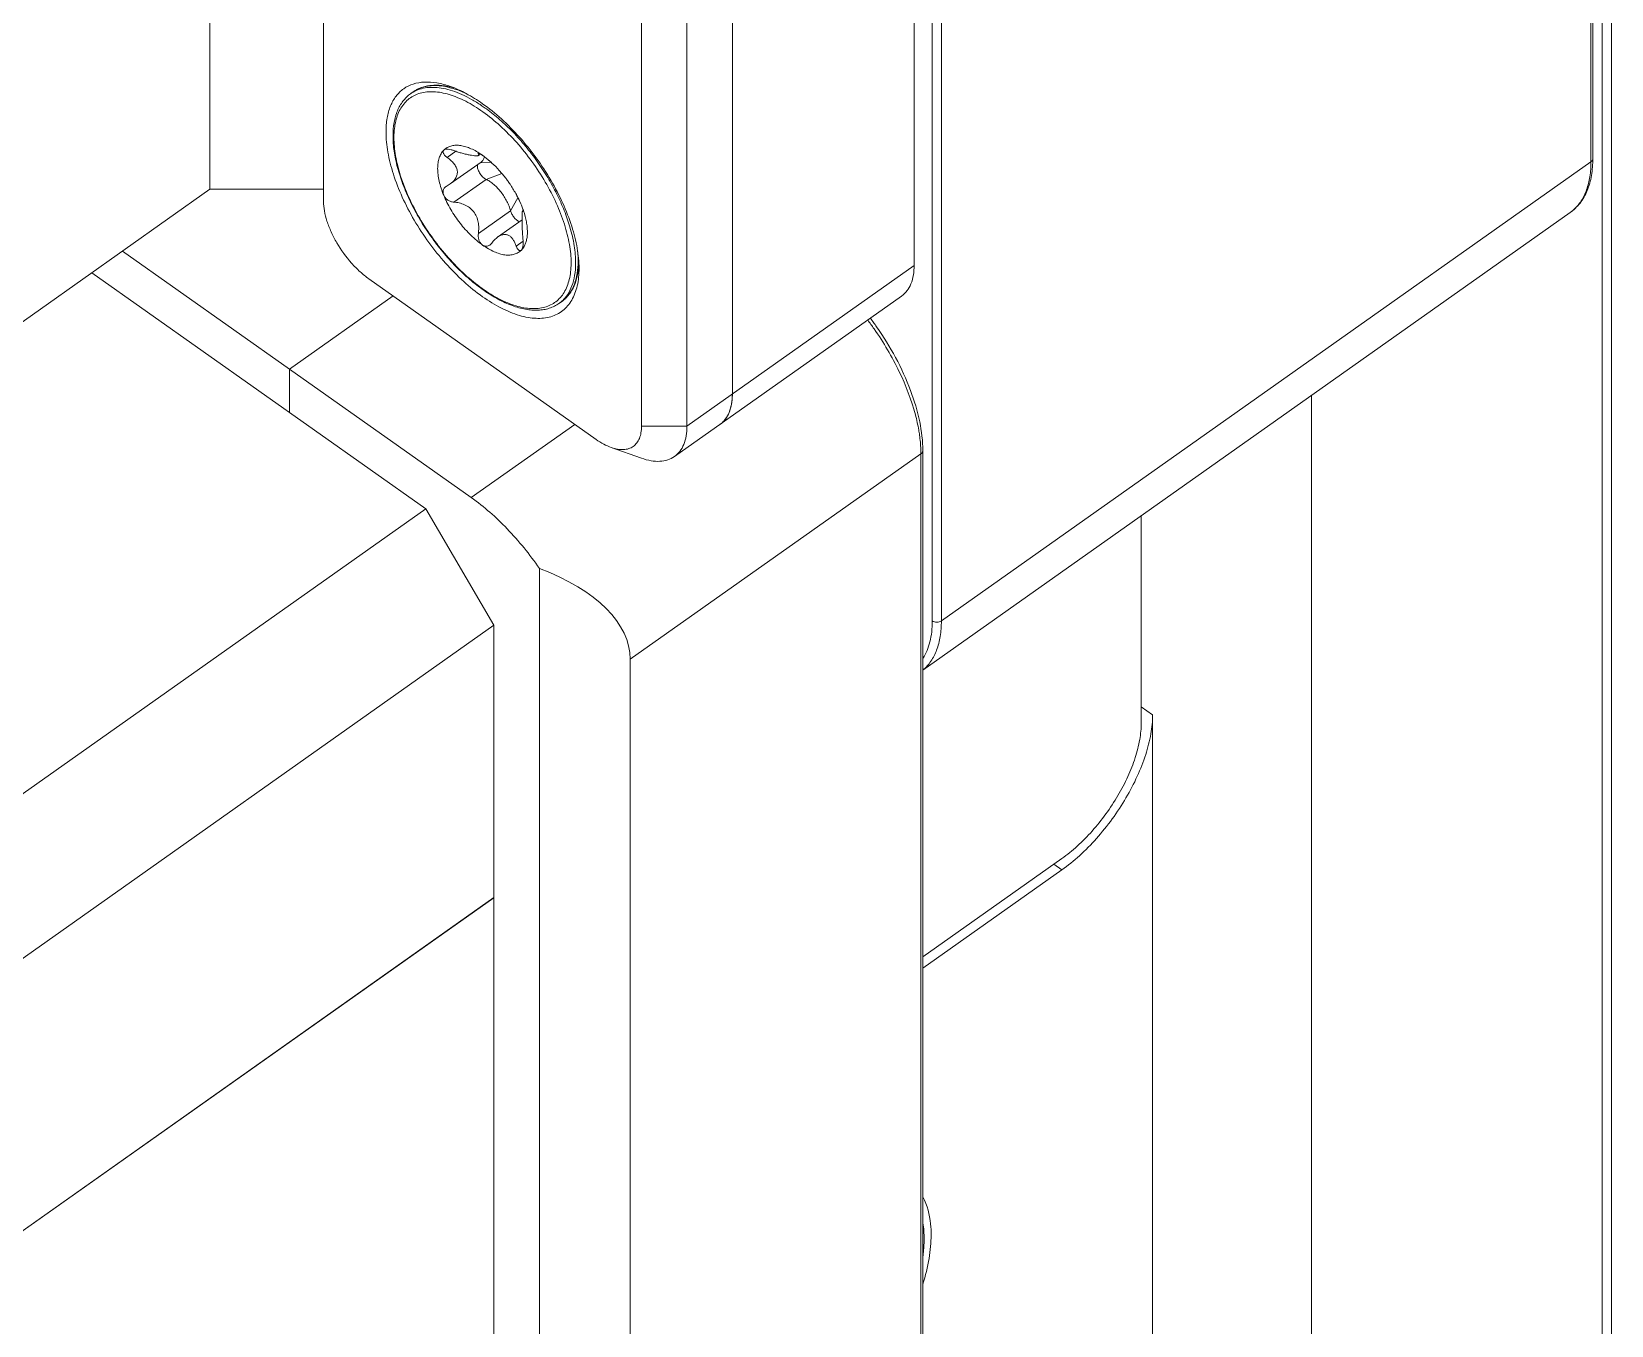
# Model space of a CAD drawing. Header units: millimetres. Extents: x 0 to 9253, y 0 to 2730.
# Drawn here: x 5559.64 to 5608.83, y 1941.47 to 1981.76 of the extents above; entities that cross this region are included whole.
import ezdxf

# ---------------------------------------------------------------- set-up
doc = ezdxf.new("R2010")
doc.units = ezdxf.units.MM
doc.layers.get('0').update_dxf_attribs({"lineweight": 13})

msp = doc.modelspace()

# ---------------------------------------------------------------- linework, layer by layer
at = {"color": 7, "linetype": 'Continuous'}
for p, q in [((5565.196, 1976.852), (5565.196, 2022.814)), ((5568.731, 1976.474), (5568.731, 2019.193)), ((5587.116, 2016.193), (5587.116, 1974.474)), ((5581.459, 2012.193), (5581.459, 1970.474)), ((5578.631, 2011.193), (5578.631, 1969.474)), ((5580.045, 2011.193), (5580.045, 1969.474)), ((5608.189, 1977.705), (5608.189, 1996.92)), ((5608.247, 1997.02), (5608.247, 1977.805)), ((5608.542, 1937.85), (5608.542, 1983.812)), ((5608.825, 1937.85), (5608.825, 1983.812)), ((5587.683, 1963.405), (5587.683, 1982.62)), ((5587.965, 1982.62), (5587.965, 1963.405)), ((5571.442, 1979.825), (5571.519, 1979.879)), ((5572.668, 1980.013), (5572.663, 1980.015)), ((5572.668, 1980.013), (5572.663, 1980.015)), ((5572.483, 1978.072), (5572.471, 1978.063)), ((5572.852, 1978.032), (5572.58, 1977.839)), ((5573.637, 1977.698), (5572.676, 1977.018)), ((5573.571, 1977.97), (5573.551, 1977.955)), ((5573.618, 1977.947), (5573.552, 1977.901)), ((5573.598, 1977.67), (5573.938, 1977.689)), ((5573.617, 1977.947), (5573.681, 1977.906)), ((5587.965, 1963.405), (5608.189, 1977.705)), ((5573.792, 1977.158), (5572.789, 1976.449)), ((5573.792, 1977.158), (5574.281, 1977.338)), ((5565.196, 1976.852), (5394.076, 1855.852)), ((5565.196, 1976.852), (5568.731, 1976.852)), ((5572.58, 1976.96), (5572.547, 1976.94)), ((5572.676, 1977.018), (5572.58, 1976.96)), ((5574.553, 1976.18), (5573.551, 1975.471)), ((5574.553, 1976.18), (5574.784, 1976.581)), ((5574.934, 1976.232), (5574.89, 1976.352)), ((5574.946, 1976.184), (5574.928, 1976.172)), ((5574.928, 1976.172), (5574.94, 1976.17)), ((5574.946, 1976.183), (5574.934, 1976.232)), ((5574.946, 1976.174), (5574.94, 1976.17)), ((5574.94, 1976.17), (5574.944, 1976.169)), ((5574.944, 1976.169), (5574.946, 1976.183)), ((5574.913, 1975.898), (5574.151, 1975.359)), ((5576.401, 1975.674), (5576.403, 1975.67)), ((5576.401, 1975.674), (5576.403, 1975.67)), ((5607.54, 1976.123), (5587.388, 1961.873)), ((5574.945, 1975.228), (5574.731, 1975.076)), ((5567.671, 1971.249), (5562.472, 1974.926)), ((5574.88, 1974.947), (5574.89, 1974.956)), ((5561.514, 1974.249), (5571.913, 1966.895)), ((5580.045, 1969.474), (5587.116, 1974.474)), ((5577.216, 1969.059), (5570.145, 1974.059)), ((5570.895, 1973.529), (5567.671, 1971.249)), ((5567.671, 1971.248), (5570.897, 1973.528)), ((5576.061, 1973.293), (5576.138, 1973.347)), ((5579.656, 1968.524), (5586.727, 1973.524)), ((5567.671, 1969.894), (5567.671, 1971.249)), ((5573.328, 1967.248), (5567.671, 1971.248)), ((5599.491, 1970.432), (5599.491, 1934.325)), ((5573.328, 1967.248), (5576.553, 1969.528)), ((5578.631, 1969.474), (5580.045, 1969.474)), ((5577.688, 1968.807), (5578.631, 1968.474)), ((5587.329, 1968.612), (5578.278, 1962.212)), ((5587.329, 1922.65), (5587.329, 1968.612)), ((5587.388, 1922.75), (5587.388, 1968.712)), ((5554.235, 1954.395), (5571.913, 1966.895)), ((5574.034, 1963.274), (5571.913, 1966.895)), ((5594.188, 1966.682), (5594.188, 1960.23)), ((5575.45, 1965.041), (5575.45, 1602.295)), ((5556.357, 1950.774), (5574.034, 1963.274)), ((5574.034, 1963.274), (5574.035, 1954.789)), ((5578.278, 1962.212), (5578.278, 1605.123)), ((5594.188, 1960.73), (5594.542, 1960.48)), ((5594.542, 1939.267), (5594.542, 1960.48)), ((5591.713, 1956.005), (5587.388, 1952.946)), ((5587.388, 1952.593), (5591.713, 1955.651)), ((5591.713, 1955.651), (5591.463, 1955.828)), ((5556.357, 1942.289), (5574.035, 1954.789)), ((5574.035, 1954.785), (5556.357, 1942.285)), ((5574.035, 1612.546), (5574.035, 1954.785))]:
    msp.add_line(p, q, dxfattribs=at)
for centre, radius, start, end in [((5572.022, 1979.005), 1.005, 119.9292, 125.2558), ((5572.099, 1979.06), 1.004, 120.3226, 125.2571), ((5572.109, 1979.04), 1.026, 114.0215, 120.3004), ((5572.117, 1979.023), 1.045, 113.4047, 114.0309), ((5570.839, 1975.27), 5.043, 54.564, 56.2128), ((5570.71, 1975.086), 5.268, 54.0834, 54.5753), ((5573.656, 1978.459), 2.733, 179.5184, 180.0007), ((5572.835, 1977.708), 0.508, 134.0281, 135.7069), ((5572.243, 1975.872), 2.491, 54.7313, 56.4817), ((5571.265, 1974.801), 3.946, 35.3929, 37.1183), ((5571.263, 1974.8), 3.948, 33.4584, 35.3949), ((5571.368, 1974.866), 3.824, 28.3529, 33.4912), ((5572.056, 1975.189), 3.064, 19.9126, 22.3124), ((5572.169, 1975.23), 2.944, 19.3137, 19.9063), ((5572.211, 1975.245), 2.899, 18.9813, 19.313), ((5572.235, 1975.253), 2.874, 18.8073, 18.9811), ((5572.249, 1975.258), 2.858, 18.6688, 18.8073), ((5606.815, 1977.148), 1.255, 305.2726, 312.2107), ((5573.705, 1974.559), 2.733, 359.5184, 0.0007), ((5573.777, 1974.559), 2.803, 359.5184, 0.0007), ((5573.845, 1974.613), 2.811, 359.6745, 0.0003), ((5574.249, 1974.647), 2.436, 353.8088, 356.4328), ((5575.482, 1974.112), 1.003, 305.2667, 310.601), ((5575.558, 1974.167), 1.003, 305.2672, 310.7711), ((5577.709, 1966.811), 9.951, 34.8905, 36.8538), ((5577.953, 1966.984), 9.752, 34.9021, 36.8848), ((5580.517, 1970.232), 0.904, 327.7935, 330.9858), ((5580.634, 1970.14), 0.754, 305.258, 308.1366)]:
    msp.add_arc(centre, radius, start, end, dxfattribs=at)
msp.add_ellipse((5571.207, 1962.212), major_axis=(7.071, 0), ratio=0.5, start_param=0, end_param=0.927295, dxfattribs=at)
for points, knots in [([(5572.679, 1980.051), (5572.542, 1980.099), (5572.275, 1980.173), (5571.88, 1980.203), (5571.524, 1980.145), (5571.217, 1979.994), (5570.972, 1979.754), (5570.798, 1979.438), (5570.696, 1979.056), (5570.676, 1978.78), (5570.676, 1978.634)], [0, 0, 0, 0, 0.144915, 0.274145, 0.390691, 0.499997, 0.609306, 0.725837, 0.855094, 1, 1, 1, 1]), ([(5570.894, 1978.509), (5570.894, 1978.649), (5570.909, 1978.855), (5570.967, 1979.115), (5571.027, 1979.291), (5571.105, 1979.452), (5571.2, 1979.596), (5571.312, 1979.722), (5571.397, 1979.793), (5571.442, 1979.825)], [0, 0, 0, 0, 0.283345, 0.414706, 0.539907, 0.659852, 0.775647, 0.888522, 1, 1, 1, 1]), ([(5570.923, 1978.482), (5570.924, 1978.568), (5570.933, 1978.735), (5570.974, 1978.974), (5571.041, 1979.189), (5571.134, 1979.379), (5571.252, 1979.542), (5571.394, 1979.676), (5571.559, 1979.778), (5571.745, 1979.848), (5571.948, 1979.885), (5572.168, 1979.89), (5572.401, 1979.862), (5572.646, 1979.802), (5572.901, 1979.71), (5573.163, 1979.589), (5573.43, 1979.438), (5573.796, 1979.194), (5574.249, 1978.824), (5574.759, 1978.304), (5575.229, 1977.717), (5575.642, 1977.085), (5575.982, 1976.432), (5576.199, 1975.88), (5576.323, 1975.447), (5576.389, 1975.139), (5576.429, 1974.845), (5576.439, 1974.652), (5576.439, 1974.559)], [0, 0, 0, 0, 0.027495, 0.05307, 0.076848, 0.099092, 0.120176, 0.140583, 0.160874, 0.181623, 0.20335, 0.226477, 0.251305, 0.278019, 0.306706, 0.337363, 0.369924, 0.404265, 0.477539, 0.555486, 0.636, 0.716797, 0.795572, 0.870161, 0.905308, 0.938752, 0.970355, 1, 1, 1, 1]), ([(5571.519, 1979.879), (5571.559, 1979.908), (5571.644, 1979.96), (5571.782, 1980.02), (5571.93, 1980.062), (5572.142, 1980.095), (5572.428, 1980.091), (5572.657, 1980.044), (5572.773, 1980.011)], [0, 0, 0, 0, 0.113664, 0.22845, 0.345652, 0.466321, 0.72138, 1, 1, 1, 1]), ([(5571.521, 1979.875), (5571.585, 1979.912), (5571.724, 1979.973), (5571.954, 1980.021), (5572.204, 1980.028), (5572.471, 1979.993), (5572.752, 1979.918), (5573.045, 1979.803), (5573.346, 1979.65), (5573.544, 1979.528), (5573.644, 1979.462)], [0, 0, 0, 0, 0.097326, 0.199251, 0.308335, 0.426372, 0.554406, 0.692838, 0.841549, 1, 1, 1, 1]), ([(5572.663, 1980.015), (5572.575, 1980.037), (5572.403, 1980.071), (5572.15, 1980.084), (5571.915, 1980.057), (5571.77, 1980.011), (5571.702, 1979.982)], [0, 0, 0, 0, 0.278255, 0.535331, 0.77433, 1, 1, 1, 1]), ([(5572.931, 1979.93), (5572.909, 1979.939), (5572.822, 1979.97), (5572.734, 1979.996), (5572.668, 1980.013)], [0, 0, 0, 0, 0.256803, 1, 1, 1, 1]), ([(5573.681, 1979.514), (5573.518, 1979.629), (5573.196, 1979.832), (5572.849, 1979.991), (5572.679, 1980.051)], [0, 0, 0, 0, 0.525376, 1, 1, 1, 1]), ([(5573.179, 1979.826), (5573.158, 1979.835), (5573.076, 1979.873), (5572.993, 1979.907), (5572.931, 1979.93)], [0, 0, 0, 0, 0.255762, 1, 1, 1, 1]), ([(5576.686, 1974.384), (5576.686, 1974.594), (5576.64, 1975.04), (5576.465, 1975.72), (5576.186, 1976.431), (5575.814, 1977.144), (5575.362, 1977.834), (5574.847, 1978.475), (5574.289, 1979.042), (5573.886, 1979.369), (5573.681, 1979.514)], [0, 0, 0, 0, 0.102762, 0.217916, 0.343217, 0.475537, 0.611221, 0.746377, 0.877152, 1, 1, 1, 1]), ([(5573.8, 1979.353), (5573.946, 1979.247), (5574.233, 1979.016), (5574.641, 1978.626), (5575.03, 1978.19), (5575.39, 1977.718), (5575.715, 1977.221), (5575.996, 1976.71), (5576.228, 1976.195), (5576.351, 1975.847), (5576.401, 1975.674)], [0, 0, 0, 0, 0.1177, 0.241566, 0.369691, 0.49999, 0.63029, 0.758419, 0.882291, 1, 1, 1, 1]), ([(5570.676, 1978.634), (5570.676, 1978.424), (5570.722, 1977.979), (5570.896, 1977.298), (5571.175, 1976.587), (5571.548, 1975.874), (5572, 1975.184), (5572.515, 1974.543), (5573.073, 1973.977), (5573.476, 1973.649), (5573.681, 1973.504)], [0, 0, 0, 0, 0.102762, 0.217916, 0.343217, 0.475537, 0.611221, 0.746377, 0.877152, 1, 1, 1, 1]), ([(5576.061, 1973.293), (5576.015, 1973.261), (5575.918, 1973.203), (5575.758, 1973.139), (5575.587, 1973.097), (5575.405, 1973.079), (5575.214, 1973.083), (5574.943, 1973.119), (5574.586, 1973.221), (5574.153, 1973.421), (5573.711, 1973.696), (5573.271, 1974.039), (5572.842, 1974.443), (5572.434, 1974.897), (5572.057, 1975.39), (5571.721, 1975.912), (5571.433, 1976.448), (5571.2, 1976.987), (5571.028, 1977.515), (5570.921, 1978.021), (5570.894, 1978.351), (5570.894, 1978.509)], [0, 0, 0, 0, 0.020348, 0.040954, 0.062113, 0.084064, 0.107004, 0.131105, 0.183172, 0.24076, 0.303704, 0.371386, 0.442864, 0.516969, 0.592396, 0.667769, 0.741718, 0.812942, 0.88029, 0.942837, 1, 1, 1, 1]), ([(5576.439, 1974.536), (5576.438, 1974.45), (5576.428, 1974.283), (5576.388, 1974.045), (5576.321, 1973.829), (5576.228, 1973.639), (5576.11, 1973.476), (5575.968, 1973.343), (5575.803, 1973.24), (5575.617, 1973.17), (5575.414, 1973.133), (5575.194, 1973.128), (5574.961, 1973.156), (5574.716, 1973.216), (5574.461, 1973.308), (5574.199, 1973.43), (5573.932, 1973.581), (5573.566, 1973.825), (5573.113, 1974.194), (5572.603, 1974.714), (5572.132, 1975.301), (5571.719, 1975.933), (5571.379, 1976.586), (5571.163, 1977.139), (5571.039, 1977.571), (5570.973, 1977.879), (5570.933, 1978.174), (5570.923, 1978.366), (5570.923, 1978.459)], [0, 0, 0, 0, 0.027495, 0.05307, 0.076848, 0.099092, 0.120176, 0.140583, 0.160874, 0.181623, 0.20335, 0.226477, 0.251305, 0.278019, 0.306706, 0.337363, 0.369924, 0.404265, 0.477539, 0.555486, 0.636, 0.716797, 0.795572, 0.870161, 0.905308, 0.938752, 0.970355, 1, 1, 1, 1]), ([(5573.618, 1977.949), (5573.563, 1977.985), (5573.452, 1978.052), (5573.285, 1978.132), (5573.123, 1978.188), (5572.97, 1978.218), (5572.826, 1978.222), (5572.694, 1978.2), (5572.577, 1978.151), (5572.511, 1978.101), (5572.482, 1978.073)], [0, 0, 0, 0, 0.162342, 0.313094, 0.45169, 0.578275, 0.693796, 0.80029, 0.900994, 1, 1, 1, 1]), ([(5572.471, 1978.063), (5572.44, 1978.031), (5572.384, 1977.956), (5572.326, 1977.821), (5572.291, 1977.666), (5572.28, 1977.491), (5572.293, 1977.3), (5572.33, 1977.096), (5572.389, 1976.882), (5572.442, 1976.739), (5572.471, 1976.666)], [0, 0, 0, 0, 0.091266, 0.189474, 0.297243, 0.416076, 0.54641, 0.687871, 0.839572, 1, 1, 1, 1]), ([(5572.457, 1977.984), (5572.452, 1977.998), (5572.45, 1978.02), (5572.459, 1978.047), (5572.467, 1978.058), (5572.471, 1978.063)], [0, 0, 0, 0, 0.521535, 0.759521, 1, 1, 1, 1]), ([(5572.58, 1977.839), (5572.565, 1977.85), (5572.537, 1977.872), (5572.5, 1977.908), (5572.473, 1977.945), (5572.46, 1977.971), (5572.457, 1977.984)], [0, 0, 0, 0, 0.288787, 0.555164, 0.793406, 1, 1, 1, 1]), ([(5572.789, 1978.054), (5572.76, 1978.065), (5572.702, 1978.083), (5572.629, 1978.096), (5572.574, 1978.097), (5572.53, 1978.093), (5572.499, 1978.083), (5572.483, 1978.072)], [0, 0, 0, 0, 0.299243, 0.576412, 0.70117, 0.813951, 1, 1, 1, 1]), ([(5572.58, 1977.839), (5572.62, 1977.811), (5572.694, 1977.752), (5572.791, 1977.654), (5572.852, 1977.563), (5572.883, 1977.486), (5572.896, 1977.429), (5572.899, 1977.37), (5572.892, 1977.313), (5572.876, 1977.256), (5572.841, 1977.183), (5572.777, 1977.099), (5572.712, 1977.043), (5572.676, 1977.018)], [0, 0, 0, 0, 0.143825, 0.278772, 0.403871, 0.463152, 0.520788, 0.577527, 0.634216, 0.691616, 0.750259, 0.871969, 1, 1, 1, 1]), ([(5573.552, 1977.901), (5573.549, 1977.898), (5573.538, 1977.894), (5573.52, 1977.89), (5573.496, 1977.889), (5573.452, 1977.891), (5573.383, 1977.899), (5573.286, 1977.915), (5573.173, 1977.939), (5573.049, 1977.97), (5572.92, 1978.008), (5572.833, 1978.038), (5572.789, 1978.054)], [0, 0, 0, 0, 0.017776, 0.04129, 0.071725, 0.10971, 0.208848, 0.336332, 0.485753, 0.649852, 0.822688, 1, 1, 1, 1]), ([(5573.551, 1977.955), (5573.549, 1977.957), (5573.548, 1977.961), (5573.546, 1977.966), (5573.546, 1977.97), (5573.547, 1977.972), (5573.548, 1977.972)], [0, 0, 0, 0, 0.355902, 0.628068, 0.829749, 1, 1, 1, 1]), ([(5573.548, 1977.972), (5573.551, 1977.974), (5573.556, 1977.974), (5573.564, 1977.973), (5573.575, 1977.969), (5573.594, 1977.961), (5573.609, 1977.952), (5573.617, 1977.947)], [0, 0, 0, 0, 0.111663, 0.198844, 0.309885, 0.605789, 1, 1, 1, 1]), ([(5573.551, 1977.955), (5573.554, 1977.949), (5573.559, 1977.939), (5573.563, 1977.924), (5573.562, 1977.91), (5573.556, 1977.903), (5573.552, 1977.901)], [0, 0, 0, 0, 0.328739, 0.585572, 0.792553, 1, 1, 1, 1]), ([(5573.637, 1977.698), (5573.649, 1977.706), (5573.673, 1977.727), (5573.713, 1977.78), (5573.732, 1977.828), (5573.741, 1977.861)], [0, 0, 0, 0, 0.234322, 0.475484, 1, 1, 1, 1]), ([(5573.681, 1977.906), (5573.707, 1977.887), (5573.76, 1977.847), (5573.857, 1977.765), (5573.927, 1977.701), (5573.97, 1977.659)], [0, 0, 0, 0, 0.255249, 0.526148, 1, 1, 1, 1]), ([(5573.975, 1977.666), (5573.951, 1977.688), (5573.857, 1977.773), (5573.758, 1977.851), (5573.681, 1977.906)], [0, 0, 0, 0, 0.257633, 1, 1, 1, 1]), ([(5574.412, 1977.182), (5574.345, 1977.27), (5574.207, 1977.438), (5574.054, 1977.593), (5573.975, 1977.666)], [0, 0, 0, 0, 0.50747, 1, 1, 1, 1]), ([(5607.54, 1976.123), (5607.657, 1976.206), (5607.87, 1976.413), (5608.094, 1976.815), (5608.223, 1977.289), (5608.247, 1977.628), (5608.247, 1977.805)], [0, 0, 0, 0, 0.227141, 0.463828, 0.719666, 1, 1, 1, 1]), ([(5607.658, 1976.218), (5607.746, 1976.297), (5607.905, 1976.489), (5608.071, 1976.84), (5608.169, 1977.254), (5608.189, 1977.55), (5608.189, 1977.705)], [0, 0, 0, 0, 0.218835, 0.453817, 0.712875, 1, 1, 1, 1]), ([(5608.189, 1977.705), (5608.206, 1977.717), (5608.235, 1977.746), (5608.247, 1977.787), (5608.247, 1977.805)], [0, 0, 0, 0, 0.528924, 1, 1, 1, 1]), ([(5573.524, 1977.561), (5573.524, 1977.568), (5573.525, 1977.59), (5573.53, 1977.613), (5573.538, 1977.628)], [0, 0, 0, 0, 0.275702, 1, 1, 1, 1]), ([(5573.792, 1977.158), (5573.775, 1977.166), (5573.741, 1977.187), (5573.692, 1977.227), (5573.647, 1977.276), (5573.606, 1977.331), (5573.571, 1977.389), (5573.545, 1977.449), (5573.528, 1977.506), (5573.524, 1977.544), (5573.524, 1977.561)], [0, 0, 0, 0, 0.112622, 0.23785, 0.371685, 0.50936, 0.645708, 0.775681, 0.894882, 1, 1, 1, 1]), ([(5574.553, 1976.18), (5574.541, 1976.229), (5574.509, 1976.329), (5574.442, 1976.475), (5574.359, 1976.62), (5574.261, 1976.759), (5574.153, 1976.886), (5574.037, 1976.997), (5573.917, 1977.089), (5573.834, 1977.138), (5573.792, 1977.158)], [0, 0, 0, 0, 0.118952, 0.246136, 0.378501, 0.512652, 0.645082, 0.772393, 0.891521, 1, 1, 1, 1]), ([(5572.457, 1976.807), (5572.452, 1976.784), (5572.45, 1976.736), (5572.462, 1976.689), (5572.471, 1976.666)], [0, 0, 0, 0, 0.483898, 1, 1, 1, 1]), ([(5572.547, 1976.94), (5572.525, 1976.924), (5572.484, 1976.885), (5572.462, 1976.833), (5572.457, 1976.807)], [0, 0, 0, 0, 0.500922, 1, 1, 1, 1]), ([(5572.471, 1976.666), (5572.534, 1976.512), (5572.687, 1976.209), (5572.972, 1975.789), (5573.252, 1975.473), (5573.494, 1975.254), (5573.618, 1975.157), (5573.681, 1975.113)], [0, 0, 0, 0, 0.250196, 0.508893, 0.762955, 0.884361, 1, 1, 1, 1]), ([(5572.789, 1976.449), (5572.756, 1976.451), (5572.69, 1976.465), (5572.613, 1976.502), (5572.559, 1976.544), (5572.511, 1976.592), (5572.484, 1976.635), (5572.471, 1976.666)], [0, 0, 0, 0, 0.245233, 0.498582, 0.626731, 0.754065, 1, 1, 1, 1]), ([(5574.731, 1976.681), (5574.757, 1976.633), (5574.814, 1976.525), (5574.865, 1976.415), (5574.89, 1976.352)], [0, 0, 0, 0, 0.445771, 1, 1, 1, 1]), ([(5574.89, 1976.352), (5574.879, 1976.38), (5574.831, 1976.492), (5574.777, 1976.601), (5574.734, 1976.682)], [0, 0, 0, 0, 0.245063, 1, 1, 1, 1]), ([(5570.145, 1974.059), (5570.049, 1974.128), (5569.859, 1974.282), (5569.505, 1974.641), (5569.202, 1975.06), (5568.966, 1975.51), (5568.835, 1975.845), (5568.753, 1976.165), (5568.731, 1976.375), (5568.731, 1976.474)], [0, 0, 0, 0, 0.122879, 0.253716, 0.524307, 0.65667, 0.782004, 0.897211, 1, 1, 1, 1]), ([(5572.789, 1976.449), (5572.846, 1976.445), (5572.96, 1976.428), (5573.126, 1976.373), (5573.28, 1976.283), (5573.408, 1976.156), (5573.5, 1976), (5573.551, 1975.826), (5573.567, 1975.648), (5573.559, 1975.53), (5573.551, 1975.471)], [0, 0, 0, 0, 0.120814, 0.243904, 0.368801, 0.495006, 0.621982, 0.749037, 0.875327, 1, 1, 1, 1]), ([(5574.832, 1975.84), (5574.817, 1975.845), (5574.787, 1975.86), (5574.727, 1975.902), (5574.658, 1975.972), (5574.593, 1976.07), (5574.563, 1976.144), (5574.553, 1976.18)], [0, 0, 0, 0, 0.104136, 0.220643, 0.479774, 0.749989, 1, 1, 1, 1]), ([(5574.913, 1975.898), (5574.913, 1975.937), (5574.913, 1975.991), (5574.914, 1976.057), (5574.915, 1976.095), (5574.916, 1976.125), (5574.919, 1976.147), (5574.922, 1976.162), (5574.926, 1976.17), (5574.928, 1976.172)], [0, 0, 0, 0, 0.419531, 0.586931, 0.724372, 0.832314, 0.912258, 0.966644, 1, 1, 1, 1]), ([(5574.958, 1975.04), (5574.978, 1975.072), (5575.014, 1975.141), (5575.051, 1975.256), (5575.073, 1975.385), (5575.08, 1975.526), (5575.072, 1975.677), (5575.04, 1975.896), (5574.995, 1976.062), (5574.957, 1976.173)], [0, 0, 0, 0, 0.096081, 0.199088, 0.310354, 0.430601, 0.560048, 0.698488, 1, 1, 1, 1]), ([(5574.94, 1975.291), (5574.929, 1975.397), (5574.916, 1975.599), (5574.914, 1975.802), (5574.913, 1975.898)], [0, 0, 0, 0, 0.525901, 1, 1, 1, 1]), ([(5573.681, 1975.113), (5573.655, 1975.131), (5573.61, 1975.179), (5573.565, 1975.268), (5573.544, 1975.369), (5573.546, 1975.438), (5573.551, 1975.471)], [0, 0, 0, 0, 0.234752, 0.486769, 0.745016, 1, 1, 1, 1]), ([(5573.97, 1975.175), (5573.996, 1975.211), (5574.051, 1975.278), (5574.117, 1975.335), (5574.151, 1975.359)], [0, 0, 0, 0, 0.515217, 1, 1, 1, 1]), ([(5574.151, 1975.359), (5574.179, 1975.379), (5574.237, 1975.413), (5574.315, 1975.438), (5574.376, 1975.442), (5574.42, 1975.439), (5574.462, 1975.427), (5574.516, 1975.403), (5574.577, 1975.354), (5574.638, 1975.276), (5574.69, 1975.182), (5574.718, 1975.113), (5574.731, 1975.076)], [0, 0, 0, 0, 0.131848, 0.253072, 0.31025, 0.365802, 0.420643, 0.475821, 0.590628, 0.715667, 0.852336, 1, 1, 1, 1]), ([(5574.94, 1975.291), (5574.945, 1975.25), (5574.948, 1975.189), (5574.943, 1975.11), (5574.938, 1975.072), (5574.934, 1975.055)], [0, 0, 0, 0, 0.522301, 0.77072, 1, 1, 1, 1]), ([(5576.403, 1975.67), (5576.459, 1975.481), (5576.525, 1975.198), (5576.572, 1974.824), (5576.58, 1974.646), (5576.58, 1974.559)], [0, 0, 0, 0, 0.526173, 0.770035, 1, 1, 1, 1]), ([(5573.906, 1975.112), (5573.89, 1975.1), (5573.855, 1975.081), (5573.796, 1975.071), (5573.735, 1975.081), (5573.698, 1975.1), (5573.681, 1975.113)], [0, 0, 0, 0, 0.246733, 0.488436, 0.736143, 1, 1, 1, 1]), ([(5573.681, 1975.113), (5573.74, 1975.071), (5573.857, 1974.995), (5574.036, 1974.903), (5574.209, 1974.839), (5574.373, 1974.802), (5574.527, 1974.795), (5574.667, 1974.817), (5574.791, 1974.87), (5574.86, 1974.925), (5574.89, 1974.956)], [0, 0, 0, 0, 0.163888, 0.316029, 0.455502, 0.582312, 0.697357, 0.802785, 0.902149, 1, 1, 1, 1]), ([(5573.97, 1975.175), (5573.965, 1975.169), (5573.947, 1975.145), (5573.924, 1975.124), (5573.906, 1975.112)], [0, 0, 0, 0, 0.257919, 1, 1, 1, 1]), ([(5574.731, 1975.076), (5574.739, 1975.052), (5574.754, 1975.019), (5574.779, 1974.981), (5574.799, 1974.959), (5574.819, 1974.944), (5574.84, 1974.936), (5574.862, 1974.937), (5574.874, 1974.943), (5574.88, 1974.947)], [0, 0, 0, 0, 0.337817, 0.483665, 0.611858, 0.722571, 0.81862, 0.90738, 1, 1, 1, 1]), ([(5574.934, 1975.055), (5574.93, 1975.035), (5574.92, 1975), (5574.901, 1974.967), (5574.89, 1974.956)], [0, 0, 0, 0, 0.562123, 1, 1, 1, 1]), ([(5574.89, 1974.956), (5574.897, 1974.962), (5574.921, 1974.989), (5574.943, 1975.018), (5574.958, 1975.04)], [0, 0, 0, 0, 0.246195, 1, 1, 1, 1]), ([(5576.657, 1974.613), (5576.657, 1974.64), (5576.655, 1974.751), (5576.647, 1974.862), (5576.639, 1974.945)], [0, 0, 0, 0, 0.242747, 1, 1, 1, 1]), ([(5573.681, 1973.504), (5573.868, 1973.372), (5574.236, 1973.144), (5574.721, 1972.941), (5575.09, 1972.853), (5575.417, 1972.816), (5575.731, 1972.845), (5576.006, 1972.953), (5576.184, 1973.068), (5576.338, 1973.216), (5576.512, 1973.463), (5576.656, 1973.859), (5576.686, 1974.201), (5576.686, 1974.384)], [0, 0, 0, 0, 0.165232, 0.311598, 0.377511, 0.438766, 0.549105, 0.60039, 0.650633, 0.701266, 0.753668, 0.867951, 1, 1, 1, 1]), ([(5576.58, 1974.536), (5576.579, 1974.411), (5576.561, 1974.173), (5576.478, 1973.843), (5576.359, 1973.605), (5576.239, 1973.449), (5576.17, 1973.381), (5576.135, 1973.351)], [0, 0, 0, 0, 0.287056, 0.545618, 0.780334, 0.891445, 1, 1, 1, 1]), ([(5576.671, 1974.385), (5576.66, 1974.275), (5576.621, 1974.065), (5576.512, 1973.775), (5576.378, 1973.568), (5576.247, 1973.432), (5576.175, 1973.374), (5576.138, 1973.347)], [0, 0, 0, 0, 0.275804, 0.530316, 0.769114, 0.885043, 1, 1, 1, 1]), ([(5576.214, 1973.407), (5576.249, 1973.438), (5576.318, 1973.505), (5576.438, 1973.663), (5576.556, 1973.902), (5576.639, 1974.234), (5576.656, 1974.472), (5576.657, 1974.597)], [0, 0, 0, 0, 0.108447, 0.219486, 0.454162, 0.712798, 1, 1, 1, 1]), ([(5586.727, 1973.524), (5586.856, 1973.616), (5587.073, 1973.921), (5587.116, 1974.28), (5587.116, 1974.474)], [0, 0, 0, 0, 0.450685, 1, 1, 1, 1]), ([(5587.156, 1969.827), (5587.034, 1970.288), (5586.674, 1971.221), (5586.167, 1972.08), (5585.872, 1972.503)], [0, 0, 0, 0, 0.480562, 1, 1, 1, 1]), ([(5585.951, 1972.564), (5586.379, 1971.95), (5586.909, 1970.983), (5587.309, 1969.651), (5587.388, 1969.012), (5587.388, 1968.712)], [0, 0, 0, 0, 0.539591, 0.783585, 1, 1, 1, 1]), ([(5581.07, 1969.524), (5581.133, 1969.569), (5581.25, 1969.683), (5581.373, 1969.906), (5581.445, 1970.176), (5581.459, 1970.371), (5581.459, 1970.474)], [0, 0, 0, 0, 0.218606, 0.451659, 0.710247, 1, 1, 1, 1]), ([(5581.459, 1970.474), (5581.459, 1970.439), (5581.456, 1970.306), (5581.438, 1970.174), (5581.416, 1970.079)], [0, 0, 0, 0, 0.263573, 1, 1, 1, 1]), ([(5581.416, 1970.079), (5581.409, 1970.053), (5581.383, 1969.955), (5581.344, 1969.859), (5581.308, 1969.794)], [0, 0, 0, 0, 0.262006, 1, 1, 1, 1]), ([(5587.285, 1969.196), (5587.278, 1969.247), (5587.244, 1969.46), (5587.198, 1969.67), (5587.156, 1969.827)], [0, 0, 0, 0, 0.241837, 1, 1, 1, 1]), ([(5578.631, 1969.474), (5578.631, 1969.405), (5578.621, 1969.275), (5578.573, 1969.095), (5578.491, 1968.946), (5578.376, 1968.834), (5578.231, 1968.763), (5578.064, 1968.735), (5577.878, 1968.75), (5577.752, 1968.784), (5577.688, 1968.807)], [0, 0, 0, 0, 0.144879, 0.274176, 0.390704, 0.500009, 0.609316, 0.725862, 0.855094, 1, 1, 1, 1]), ([(5580.045, 1969.474), (5580.045, 1969.371), (5580.031, 1969.176), (5579.958, 1968.906), (5579.836, 1968.683), (5579.719, 1968.569), (5579.656, 1968.524)], [0, 0, 0, 0, 0.289751, 0.548335, 0.78139, 1, 1, 1, 1]), ([(5581.282, 1969.75), (5581.27, 1969.731), (5581.218, 1969.655), (5581.153, 1969.589), (5581.1, 1969.547)], [0, 0, 0, 0, 0.256757, 1, 1, 1, 1]), ([(5577.688, 1968.807), (5577.608, 1968.835), (5577.445, 1968.91), (5577.293, 1969.005), (5577.216, 1969.059)], [0, 0, 0, 0, 0.474724, 1, 1, 1, 1]), ([(5587.329, 1968.612), (5587.329, 1968.659), (5587.325, 1968.854), (5587.306, 1969.049), (5587.285, 1969.196)], [0, 0, 0, 0, 0.239802, 1, 1, 1, 1]), ([(5579.656, 1968.524), (5579.592, 1968.479), (5579.446, 1968.407), (5579.194, 1968.366), (5578.916, 1968.387), (5578.728, 1968.439), (5578.631, 1968.474)], [0, 0, 0, 0, 0.218618, 0.451714, 0.710184, 1, 1, 1, 1]), ([(5587.388, 1968.712), (5587.388, 1968.684), (5587.368, 1968.644), (5587.338, 1968.618), (5587.329, 1968.612)], [0, 0, 0, 0, 0.724037, 1, 1, 1, 1]), ([(5573.328, 1967.248), (5573.732, 1966.963), (5574.503, 1966.278), (5575.149, 1965.478), (5575.45, 1965.041)], [0, 0, 0, 0, 0.482137, 1, 1, 1, 1]), ([(5587.965, 1963.405), (5587.965, 1963.244), (5587.945, 1962.936), (5587.838, 1962.508), (5587.657, 1962.147), (5587.484, 1961.956), (5587.389, 1961.878)], [0, 0, 0, 0, 0.288276, 0.547179, 0.781389, 1, 1, 1, 1]), ([(5587.683, 1963.405), (5587.683, 1963.292), (5587.671, 1963.072), (5587.603, 1962.671), (5587.492, 1962.392), (5587.39, 1962.234)], [0, 0, 0, 0, 0.279599, 0.538583, 1, 1, 1, 1]), ([(5591.713, 1955.651), (5591.906, 1955.788), (5592.285, 1956.096), (5592.811, 1956.63), (5593.295, 1957.233), (5593.721, 1957.882), (5594.071, 1958.554), (5594.334, 1959.222), (5594.498, 1959.863), (5594.542, 1960.282), (5594.542, 1960.48)], [0, 0, 0, 0, 0.122839, 0.253633, 0.388779, 0.524463, 0.656782, 0.782076, 0.897245, 1, 1, 1, 1]), ([(5594.188, 1960.23), (5594.188, 1960.057), (5594.15, 1959.69), (5594.006, 1959.129), (5593.777, 1958.544), (5593.47, 1957.957), (5593.098, 1957.389), (5592.673, 1956.861), (5592.214, 1956.394), (5591.882, 1956.124), (5591.713, 1956.005)], [0, 0, 0, 0, 0.102765, 0.217914, 0.343217, 0.475537, 0.611221, 0.746379, 0.877149, 1, 1, 1, 1]), ([(5587.647, 1944.291), (5587.647, 1944.403), (5587.629, 1944.805), (5587.529, 1945.211), (5587.39, 1945.467)], [0, 0, 0, 0, 0.277393, 1, 1, 1, 1]), ([(5587.388, 1944.674), (5587.395, 1944.634), (5587.42, 1944.466), (5587.429, 1944.295), (5587.429, 1944.166)], [0, 0, 0, 0, 0.24078, 1, 1, 1, 1]), ([(5587.39, 1942.752), (5587.471, 1943.015), (5587.596, 1943.523), (5587.647, 1944.045), (5587.647, 1944.291)], [0, 0, 0, 0, 0.527431, 1, 1, 1, 1]), ([(5587.429, 1944.166), (5587.429, 1944.121), (5587.425, 1943.932), (5587.408, 1943.745), (5587.389, 1943.603)], [0, 0, 0, 0, 0.241002, 1, 1, 1, 1])]:
    msp.add_open_spline(points, degree=3, knots=knots, dxfattribs=at)
msp.add_open_spline([(5587.683, 1963.405), (5587.723, 1963.377), (5587.824, 1963.351), (5587.925, 1963.377), (5587.965, 1963.405)], degree=3, dxfattribs=at)

doc.saveas('drawing.dxf')
